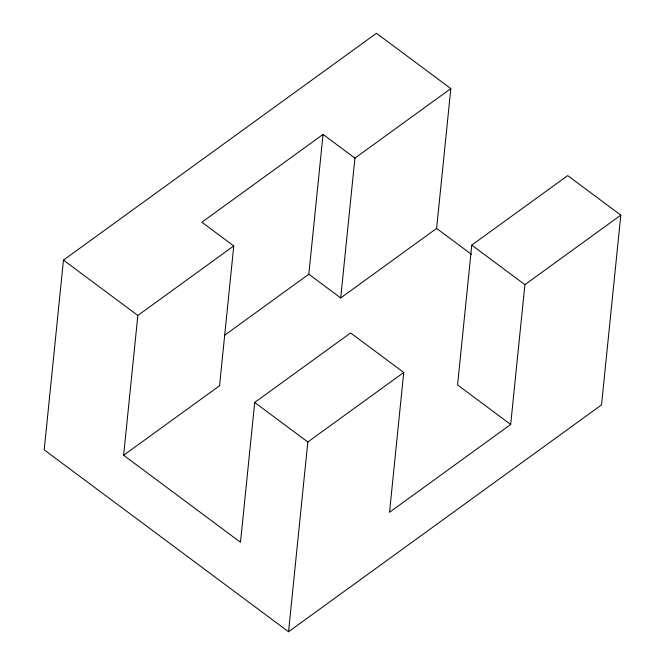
<?xml version="1.0" encoding="UTF-8"?>
<svg xmlns="http://www.w3.org/2000/svg" width="665" height="665" viewBox="0 0 665 665"><rect width="100%" height="100%" fill="white"/><g stroke="black" fill="none" stroke-linecap="round" stroke-linejoin="round"><path stroke-width="1" d="M340.704 297.945L436.622 228.419L450.82 88.611L376.457 33.25L63.466 260.115L44.198 449.856L288.543 631.75L601.534 404.885L620.802 215.144L567.686 175.602L471.768 245.119L457.57 384.935L510.687 424.478L389.532 512.291L403.73 372.483L350.613 332.941L254.695 402.458L240.497 542.274L123.632 455.284L137.838 315.468L233.756 245.95L201.877 222.226L323.04 134.405L354.911 158.129L340.704 297.945L308.834 274.221L323.04 134.405M233.756 245.95L219.55 385.758L123.632 455.284M288.543 631.75L307.82 442.001L403.73 372.483M510.687 424.478L524.893 284.662L620.802 215.144M354.911 158.129L450.82 88.611M224.446 335.384L308.834 274.221M471.768 245.119L524.893 284.662M436.622 228.419L471.435 254.338M63.466 260.115L137.838 315.468M254.695 402.458L307.82 442.001"/></g></svg>
